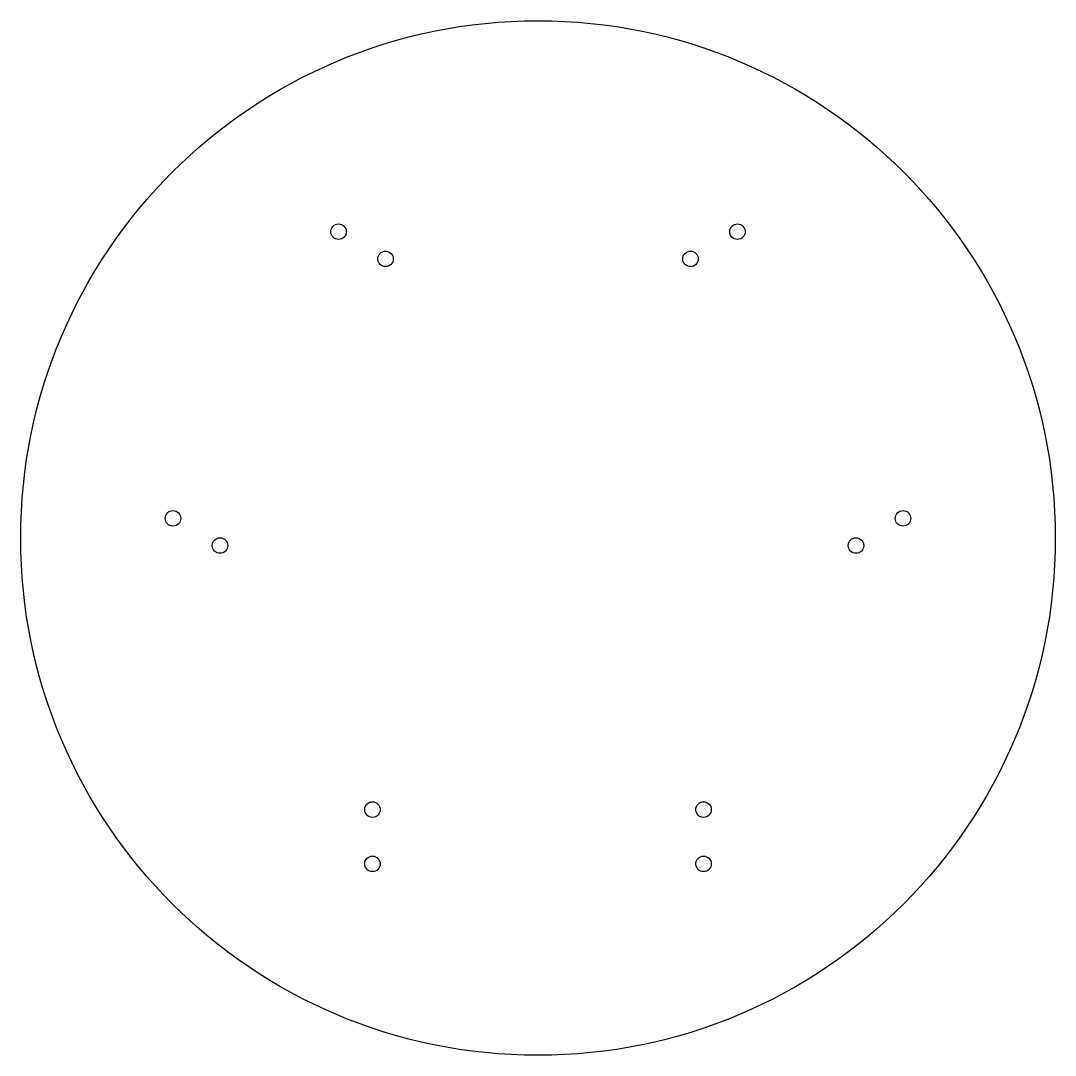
# Model space of a CAD drawing. Header units: millimetres. Extents: x -100 to 100, y -100 to 100.
import ezdxf

# ---------------------------------------------------------------- set-up
doc = ezdxf.new("R2010")
doc.units = ezdxf.units.MM
doc.layers.get('0').update_dxf_attribs({"linetype": 'CONTINUOUS'})

msp = doc.modelspace()

# ---------------------------------------------------------------- linework, layer by layer
for centre, radius in [((0, 0), 100), ((-38.56, 59.21), 1.5), ((38.56, 59.21), 1.5), ((-29.47, 53.96), 1.5), ((29.47, 53.96), 1.5), ((-70.56, 3.79), 1.5), ((70.56, 3.79), 1.5), ((-61.47, -1.46), 1.5), ((61.47, -1.46), 1.5), ((-32, -52.5), 1.5), ((32, -52.5), 1.5), ((-32, -63), 1.5), ((32, -63), 1.5)]:
    msp.add_circle(centre, radius)

doc.saveas('drawing.dxf')
